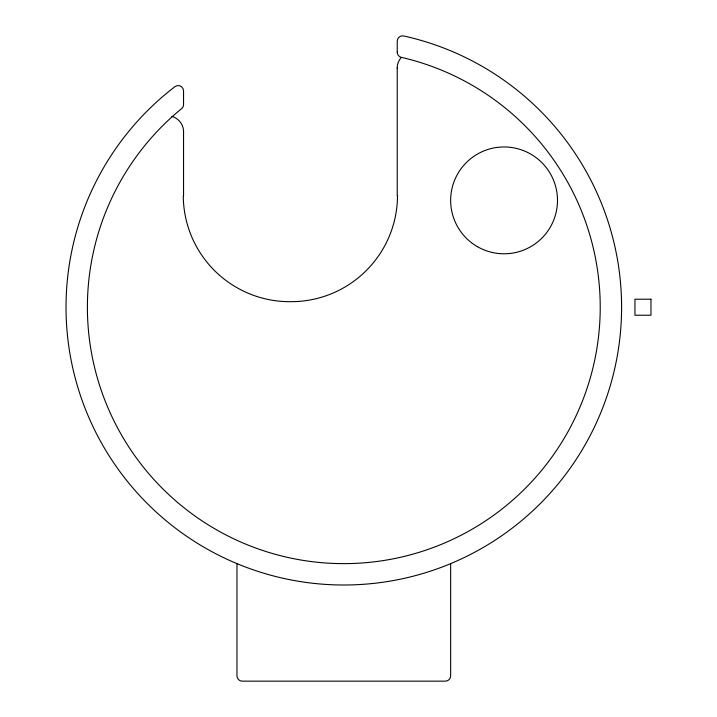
<?xml version="1.0" encoding="UTF-8"?>
<svg xmlns="http://www.w3.org/2000/svg" width="717" height="717" viewBox="0 0 717 717"><rect width="100%" height="100%" fill="white"/><g stroke="black" fill="none" stroke-linecap="round" stroke-linejoin="round"><path stroke-width="1.08" d="M450.643 563.625L450.643 675.808A5.342 5.342 0 0 1 445.302 681.15L242.31 681.15A5.342 5.342 0 0 1 236.968 675.808L236.968 563.625M397.227 68.043L397.227 195.938M183.552 131.704L183.552 195.938M183.274 195.938A106.43 106.43 0 0 0 290.385 301.678A106.43 106.43 0 0 0 397.505 195.938M171.901 116.423A16.007 16.007 0 0 1 183.588 131.704M397.173 68.043A15.989 15.989 0 0 1 400.785 58.05M650.973 299.204L634.939 299.204L634.939 315.229L650.973 315.229L650.973 299.204M397.227 52.144L397.227 41.192A5.342 5.342 0 0 1 403.725 35.975A277.775 277.775 0 0 1 593.846 428.228A277.775 277.775 0 0 1 168.262 522.496A277.775 277.775 0 0 1 174.966 86.64A5.342 5.342 0 0 1 183.552 90.889L183.552 104.503A5.342 5.342 0 0 1 181.589 108.643A256.408 256.408 0 0 0 185.38 508.828A256.408 256.408 0 0 0 575.115 417.877A256.408 256.408 0 0 0 401.368 57.351A5.342 5.342 0 0 1 397.227 52.144M477.361 246.639A53.416 53.416 0 0 0 557.485 200.375A53.416 53.416 0 0 0 477.361 154.119A53.416 53.416 0 0 0 477.361 246.639"/></g></svg>
